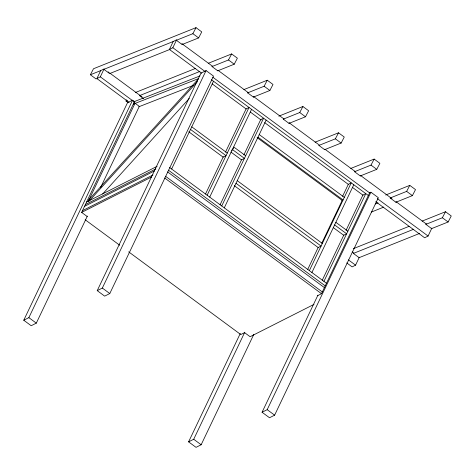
<?xml version="1.0" encoding="UTF-8"?>
<svg xmlns="http://www.w3.org/2000/svg" width="475" height="475" viewBox="0 0 475 475"><rect width="100%" height="100%" fill="white"/><g stroke="black" fill="none" stroke-linecap="round" stroke-linejoin="round"><path stroke-width="0.71" d="M96.882 78.571L100.664 70.638L104.102 68.899L100.32 76.837L96.882 78.571L129.081 102.333M87.376 216.083L36.314 323.137L31.196 325.725L23.75 320.233L127.472 102.778L132.59 100.189L134.882 101.882M23.75 320.233L28.868 317.644L132.59 100.189M87.174 216.499L81.635 212.414L134.55 101.508L199.987 75.935M88.38 201.097L135.054 103.241L139.306 106.382L100.569 187.589M143.539 98.598L139.519 95.629L139.733 95.184M169.409 49.459L173.197 41.521L176.629 39.787L172.847 47.72L169.409 49.459L201.614 73.221M182.139 44.519L198.621 37.911L201.75 31.89L196.009 27.651L192.874 33.678L176.391 40.28L182.139 44.519L182.376 44.021M97.227 290.641L200.943 73.192L206.067 70.597L213.507 76.089L109.79 293.544L104.672 296.133L97.227 290.641L102.345 288.052L206.067 70.597M208.246 63.312L231.64 53.936L237.381 58.176L234.246 64.202L217.764 70.805L212.022 66.571L212.26 66.073M217.764 70.805L218.001 70.306M171.641 169.017L213.501 81.249M243.877 89.603L267.265 80.228L273.006 84.461L269.871 90.487L253.389 97.09L247.647 92.857L247.885 92.358M205.503 194.043L223.262 156.809M225.482 152.154L246.098 108.935L249.025 107.457L207.159 195.225M253.389 97.09L253.626 96.591M209.713 197.107L251.572 109.339M231.45 150.272L232.619 149.684L233.866 147.072L245.67 155.782M220.073 204.79L241.638 159.582M243.859 154.927L260.668 119.688L263.589 118.21L221.73 205.972M224.283 207.854L266.142 120.092M278.813 116.161L302.89 106.513L308.637 110.746L305.502 116.773L289.02 123.375L283.278 119.142L283.516 118.643M289.02 123.375L289.257 122.883M315.133 142.173L338.521 132.798L344.262 137.032L341.127 143.058L324.645 149.667L318.903 145.427L319.141 144.928L289.34 122.942M324.645 149.667L324.882 149.168M253.816 334.358L201.157 444.754L196.038 447.349L188.593 441.857L240.291 333.462M188.593 441.857L193.711 439.262L244.773 332.209M307.705 269.45L318.173 247.511L321.082 246.056L236.004 183.285M342.588 196.312L348.3 184.342L351.227 182.863L309.362 270.625M350.758 168.459L374.146 159.083L379.887 163.323L376.752 169.343L360.276 175.952L354.528 171.713L354.766 171.214M321.771 243.224L342.196 200.402L257.112 137.625M311.915 272.513L353.774 184.745M360.276 175.952L360.513 175.453M322.276 280.197L343.841 234.988M346.061 230.333L362.87 195.094L365.792 193.616L323.932 281.378M317.704 295.622L321.504 293.698L369.592 192.886L370.91 192.215L378.355 197.707L274.633 415.162L269.515 417.751L262.069 412.258L317.918 295.171M262.069 412.258L267.188 409.67L370.91 192.215M419.49 233.468L359.13 257.664L353.388 253.424L353.602 252.979M346.756 262.93L352.123 266.891L355.561 265.151L359.343 257.212M385.694 195.017L409.771 185.369L415.518 189.608L412.383 195.629L395.901 202.237L390.159 197.998L390.397 197.499M395.901 202.237L396.138 201.738L426.503 224.141M422.121 221.107L445.508 211.731L451.25 215.971L448.115 221.991L431.633 228.6L425.891 224.366L426.128 223.868M375.749 201.697L424.65 237.779L428.088 236.039L431.87 228.101M96.122 78.998L90.381 74.759L93.51 68.738L196.009 27.651M128.303 102.742L126.006 101.044L126.629 99.845M173.197 41.521L103.888 69.344L109.636 73.583L169.991 49.388M212.022 66.571L228.505 59.963L231.64 53.936M247.647 92.857L264.13 86.248L267.265 80.228M283.278 119.142L299.755 112.533L302.89 106.513M318.903 145.427L335.386 138.819L338.521 132.798M354.528 171.713L371.011 165.104L374.146 159.083M390.159 197.998L406.642 191.389L409.771 185.369M425.891 224.366L442.373 217.758L445.508 211.731M197.452 81.575L88.469 201.804L88.285 200.385L198.764 78.512L133.297 104.132L134.704 101.448M102.677 193.96L189.27 98.438M133.297 104.132L135.054 103.241M86.622 201.982L157.118 166.309M85.369 204.583L155.871 168.922M84.538 206.322L154.375 170.982M82.466 210.674L152.962 175.002M81.635 212.414L151.472 177.074M341.899 200.551L343.069 199.957L257.99 137.186M314.011 304.374L250.105 336.71L244.572 332.631L240.772 334.554L128.683 251.857M90.381 74.759L100.664 70.638M135.327 92.542L195.178 68.554M126.006 101.044L127.377 100.498M139.519 95.629L199.88 71.434M375.268 203.965L378.011 202.867M371.408 212.052L383.758 207.106M353.329 248.68L409.046 226.349M353.388 253.424L413.749 229.229M138.932 106.732L193.343 85.464M192.874 33.678L198.621 37.911M228.505 59.963L234.246 64.202M264.13 86.248L269.871 90.487M299.755 112.533L305.502 116.773M335.386 138.819L341.127 143.058M371.011 165.104L376.752 169.343M406.642 191.389L412.383 195.629M442.373 217.758L448.115 221.991M181.996 43.742L212.414 66.185M218.375 70.585L248.193 92.583M253.561 96.544L283.973 118.982M325.126 149.346L354.944 171.344M360.311 175.305L391.917 198.621M172.847 47.72L205.046 71.482M212.788 77.199L369.645 192.921M377.393 198.639L428.088 236.039M211.458 79.741L368.345 195.498M212.194 83.927L246.181 109.001M250.355 112.076L261.084 119.997M264.664 122.639L348.727 184.662M352.308 187.298L363.037 195.219M259.237 134.573L344.316 197.345M335.855 222.318L347.872 231.188M232.619 149.684L244.423 158.389L241.502 159.873L230.874 152.036M334.608 224.93L346.625 233.795L343.704 235.279L333.402 227.679M191.763 126.831L227.282 153.039M190.517 129.438L226.035 155.646L223.113 157.124L188.777 131.795M108.122 71.862L109.274 72.711M110.069 73.298L139.887 95.297M140.879 96.033L142.031 96.876M352.189 251.934L353.382 252.813M100.32 76.837L133.713 101.472M348.401 259.873L355.561 265.151M237.245 180.672L322.329 243.449M234.27 185.642L318.155 247.534M169.599 167.509L326.485 283.26M168.441 170.181L325.238 285.873M167.61 171.92L324.413 287.613M165.532 176.273L322.335 291.959M164.706 178.012L321.504 293.698M85.162 219.747L119.742 245.26M102.345 288.052L109.79 293.544M267.188 409.67L274.633 415.162M28.868 317.644L36.314 323.137M193.711 439.262L201.157 444.754"/></g></svg>
